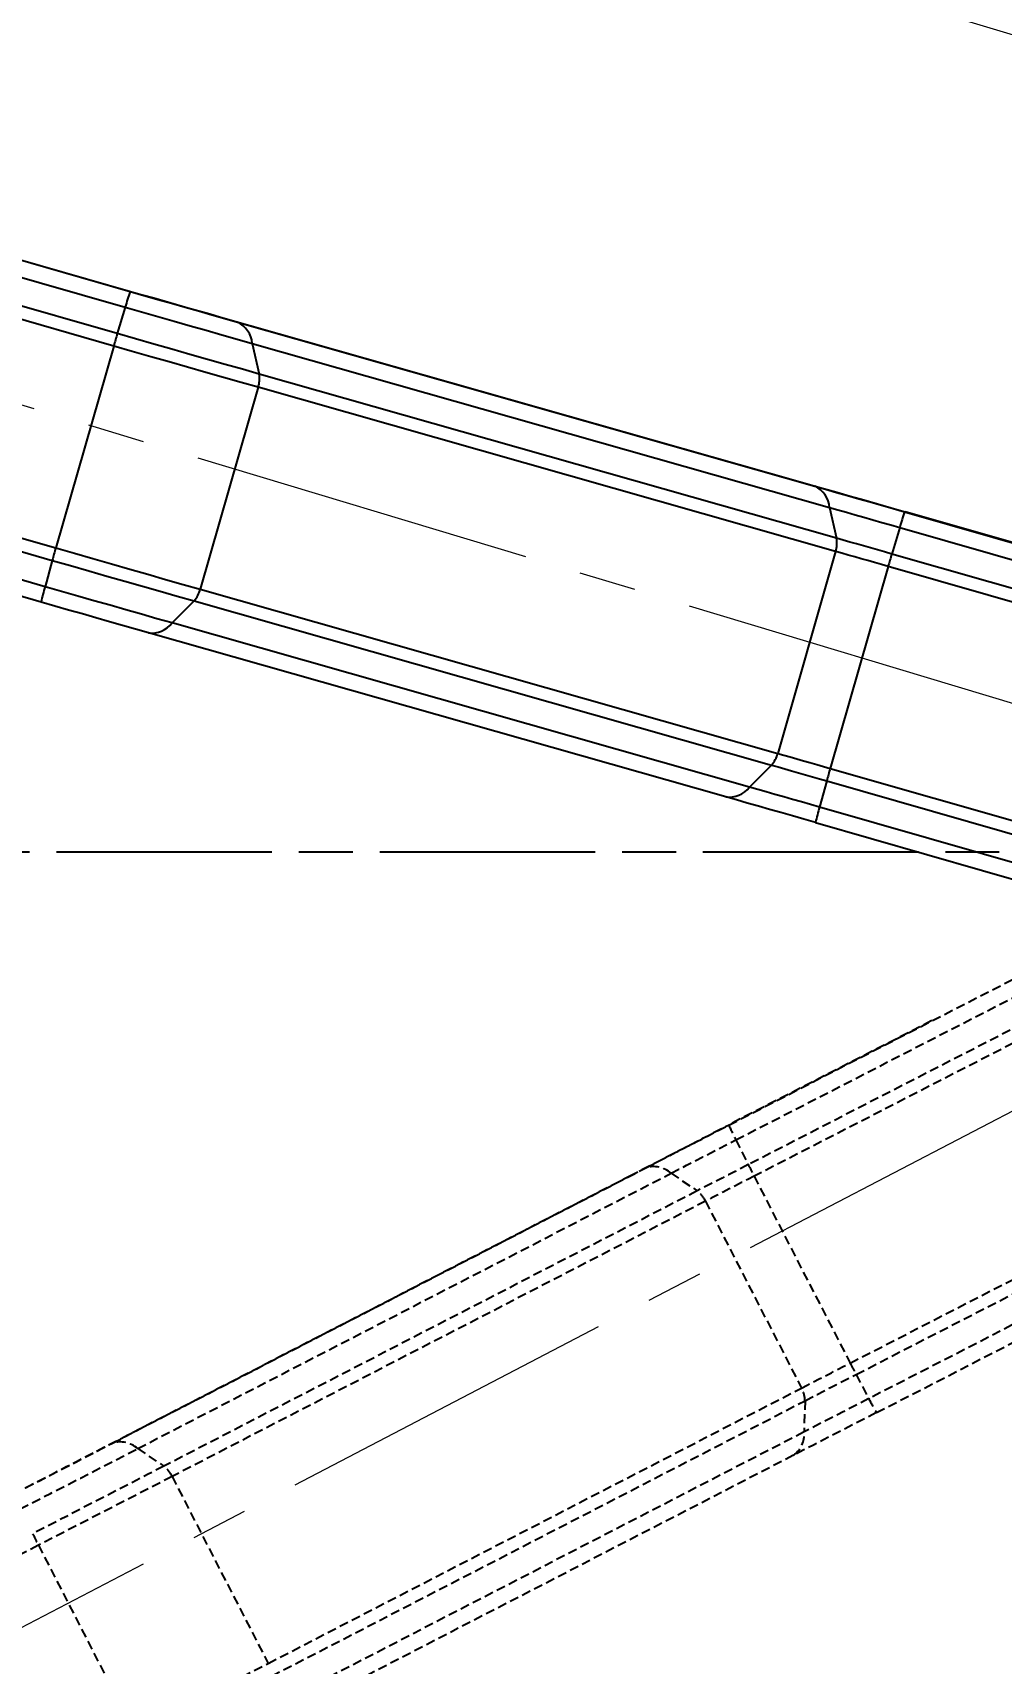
# Model space of a CAD drawing. Header units: millimetres. Extents: x 2404 to 4548, y 1024 to 2541.
# Drawn here: x 4256.3 to 4310.2, y 1477.7 to 1568.5 of the extents above; entities that cross this region are included whole.
import ezdxf

# ---------------------------------------------------------------- set-up
doc = ezdxf.new("R2010")
doc.units = ezdxf.units.MM
for name, pattern in [('AM_ISO08W050', [18, 12, -1.5, 3, -1.5]), ('CENTER2', [28.575, 19.05, -3.175, 3.175, -3.175]), ('DASHED', [0.75, 0.5, -0.25])]:
    doc.linetypes.add(name, pattern=pattern)
for name, color, linetype, lineweight in [('AM_5', 3, 'Continuous', 25), ('AM_7', 4, 'AM_ISO08W050', 25), ('单点划线', 1, 'CENTER2', 13), ('标注', 3, 'Continuous', 13)]:
    doc.layers.add(name, color=color, linetype=linetype, lineweight=lineweight)
doc.styles.add('SLDTEXTSTYLE1', font='txt.shx', dxfattribs={"width": 0.7, "bigfont": 'gbcbig.shx'})
doc.dimstyles.new('SLDDIMSTYLE12$0', dxfattribs={"dimtxt": 12, "dimasz": 10, "dimexe": 0, "dimexo": 0.0625, "dimgap": 0.875, "dimtad": 1, "dimdec": 1, "dimlfac": 1.8, "dimrnd": 1e-09, "dimzin": 12, "dimdsep": 46, "dimtxsty": 'SLDTEXTSTYLE1', "dimcen": 0.09, "dimdle": 8.16, "dimclrd": 3, "dimclre": 3, "dimadec": 0, "dimazin": 3, "dimtfac": 1, "dimtdec": 1, "dimtofl": 0, "dimtmove": 0, "dimatfit": 3, "dimfxl": 0, "dimfrac": 2, "dimtolj": 1, "dimlwd": 5, "dimlwe": 5, "dimarcsym": 0})
doc.dimstyles.new('SLDDIMSTYLE12$2', dxfattribs={"dimtxt": 12, "dimasz": 10, "dimexe": 0, "dimexo": 0.0625, "dimgap": 0.875, "dimtad": 1, "dimdec": 1, "dimlfac": 1.8, "dimrnd": 1e-09, "dimzin": 12, "dimdsep": 46, "dimtxsty": 'SLDTEXTSTYLE1', "dimcen": 0.09, "dimdle": 8.16, "dimclrd": 3, "dimclre": 3, "dimadec": 0, "dimazin": 3, "dimtfac": 1, "dimtdec": 1, "dimtofl": 0, "dimtmove": 0, "dimatfit": 3, "dimfxl": 0, "dimfrac": 2, "dimtolj": 1, "dimlwd": 5, "dimlwe": 5, "dimarcsym": 0})

# ---------------------------------------------------------------- blocks, each defined once
blk = doc.blocks.new('*D55')
at = {"layer": 'Defpoints', "color": 0, "transparency": 16777216}
for p in [(4095.07, 1596.15), (4096.206, 1531.29), (4338.485, 1522.837), (4338.485, 1522.837), (4113.194, 1405.417)]:
    blk.add_point(p, dxfattribs=at)
at = {"layer": '标注', "color": 3, "linetype": 'Continuous', "lineweight": 5, "transparency": 16777216}
blk.add_arc((4338.485, 1522.837), 242.426, 165.60197, 205.16456, dxfattribs=at)
at = {"layer": '标注', "color": 3, "transparency": 16777216}
for points in [[(4102.068, 1583.565), (4105.279, 1582.67), (4106.359, 1592.75)], [(4120.561, 1420.492), (4117.574, 1419.013), (4123.505, 1410.791)]]:
    blk.add_solid(points, dxfattribs=at)
at = {"layer": '标注', "color": 0, "transparency": 16777216, "insert": (4102.977, 1500.644), "char_height": 10, "attachment_point": 5, "rotation": 275.38327, "style": 'SLDTEXTSTYLE1'}
blk.add_mtext('\\A1;60%%D', dxfattribs=at)
blk = doc.blocks.new('*D65')
at = {"layer": 'AM_5', "color": 3, "linetype": 'Continuous', "lineweight": 5, "transparency": 16777216}
blk.add_arc((4338.379, 1522.868), 210.876, 165.95566, 177.2827, dxfattribs=at)
at = {"layer": 'AM_5', "color": 3, "transparency": 16777216}
for points in [[(4132.201, 1574.485), (4135.414, 1573.599), (4136.463, 1583.683)], [(4129.407, 1532.826), (4126.075, 1532.905), (4127.504, 1522.868)]]:
    blk.add_solid(points, dxfattribs=at)
at = {"layer": 'Defpoints', "color": 0, "transparency": 16777216}
for p in [(4095.07, 1596.15), (4131.502, 1563.735), (4115.51, 1522.868), (4338.485, 1522.837), (4341.633, 1522.868)]:
    blk.add_point(p, dxfattribs=at)
at = {"layer": 'AM_5', "color": 0, "transparency": 16777216, "insert": (4122.954, 1554.606), "char_height": 12, "attachment_point": 5, "rotation": 81.61918, "style": 'SLDTEXTSTYLE1'}
blk.add_mtext('\\A1;15%%D', dxfattribs=at)
blk = doc.blocks.new('*D49')
at = {"layer": 'AM_5', "color": 3, "linetype": 'Continuous', "lineweight": 5, "transparency": 16777216}
for p, q in [((4149.036, 1580.855), (4159.051, 1614.107)), ((4339.088, 1559.882), (4168.626, 1611.223))]:
    blk.add_line(p, q, dxfattribs=at)
at = {"layer": 'AM_5', "color": 3, "lineweight": 5, "transparency": 16777216}
blk.add_line((4338.384, 1522.871), (4348.663, 1556.999), dxfattribs=at)
at = {"layer": 'AM_5', "color": 3, "transparency": 16777216}
for points in [[(4169.107, 1612.819), (4168.146, 1609.627), (4159.051, 1614.107)], [(4339.568, 1561.478), (4338.607, 1558.287), (4348.663, 1556.999)]]:
    blk.add_solid(points, dxfattribs=at)
at = {"layer": 'Defpoints', "color": 0, "transparency": 16777216}
for p in [(4159.051, 1614.107), (4149.018, 1580.795), (4338.366, 1522.811)]:
    blk.add_point(p, dxfattribs=at)
at = {"layer": 'AM_5', "color": 0, "transparency": 16777216, "insert": (4254.018, 1592.684), "char_height": 12, "attachment_point": 5, "rotation": 343.23837, "style": 'SLDTEXTSTYLE1'}
blk.add_mtext('\\A1;225', dxfattribs=at)

msp = doc.modelspace()

# ---------------------------------------------------------------- linework, layer by layer
at = {"color": 7, "linetype": 'Continuous', "lineweight": 25}
for p, q in [((4155.533, 1569.077), (4257.599, 1539.808)), ((4155.338, 1568.386), (4257.404, 1539.117)), ((4257.003, 1537.65), (4154.332, 1567.093)), ((4256.781, 1536.791), (4154.11, 1566.234)), ((4253.268, 1556.524), (4261.742, 1554.094)), ((4253.291, 1556.529), (4261.766, 1554.099)), ((4252.993, 1555.653), (4261.467, 1553.223)), ((4261.026, 1551.748), (4252.376, 1554.228)), ((4260.824, 1551.055), (4252.174, 1553.535)), ((4261.467, 1553.223), (4261.026, 1551.748)), ((4266.764, 1552.671), (4298.912, 1543.53)), ((4267.715, 1552.388), (4299.863, 1543.246)), ((4260.824, 1551.055), (4257.599, 1539.808)), ((4268.537, 1551.203), (4268.924, 1549.492)), ((4268.537, 1551.203), (4300.685, 1542.062)), ((4301.072, 1540.35), (4268.924, 1549.492)), ((4268.868, 1548.757), (4265.644, 1537.51)), ((4301.016, 1539.615), (4268.868, 1548.757)), ((4300.685, 1542.062), (4301.072, 1540.35)), ((4304.861, 1541.818), (4323.896, 1536.36)), ((4317.095, 1538.322), (4304.884, 1541.824)), ((4304.586, 1540.948), (4304.144, 1539.472)), ((4304.586, 1540.948), (4324.755, 1535.164)), ((4301.016, 1539.615), (4297.792, 1528.368)), ((4325.87, 1533.242), (4304.144, 1539.472)), ((4257.404, 1539.117), (4257.003, 1537.65)), ((4303.942, 1538.78), (4300.717, 1527.533)), ((4320.969, 1533.897), (4303.942, 1538.78)), ((4265.302, 1536.861), (4264.072, 1535.631)), ((4265.302, 1536.861), (4297.451, 1527.719)), ((4265.644, 1537.51), (4297.792, 1528.368)), ((4294.902, 1525.943), (4262.754, 1535.085)), ((4296.22, 1526.489), (4264.072, 1535.631)), ((4297.451, 1527.719), (4296.22, 1526.489)), ((4300.522, 1526.842), (4300.121, 1525.375)), ((4300.522, 1526.842), (4322.249, 1520.611)), ((4300.717, 1527.533), (4317.744, 1522.65)), ((4320.29, 1519.591), (4300.121, 1525.375)), ((4299.899, 1524.516), (4318.946, 1519.054))]:
    msp.add_line(p, q, dxfattribs=at)
at = {"color": 7, "linetype": 'DASHED', "lineweight": 25}
for p, q in [((4295.07, 1507.666), (4312.686, 1516.711)), ((4295.465, 1506.842), (4312.942, 1515.816)), ((4313.401, 1514.321), (4296.153, 1505.464)), ((4306.383, 1513.488), (4295.084, 1507.686)), ((4312.237, 1512.912), (4296.479, 1504.821)), ((4295.465, 1506.842), (4296.153, 1505.464)), ((4260.751, 1489.954), (4290.449, 1505.287)), ((4262.161, 1489.653), (4291.859, 1504.986)), ((4291.859, 1504.986), (4293.312, 1504.002)), ((4259.863, 1489.51), (4289.561, 1504.842)), ((4296.479, 1504.821), (4301.824, 1494.413)), ((4293.312, 1504.002), (4263.614, 1488.669)), ((4293.774, 1503.428), (4264.076, 1488.095)), ((4293.774, 1503.428), (4299.119, 1493.021)), ((4302.155, 1493.776), (4320.624, 1503.259)), ((4301.824, 1494.413), (4317.581, 1502.504)), ((4321.531, 1502.016), (4302.866, 1492.432)), ((4303.292, 1491.654), (4320.919, 1500.704)), ((4302.155, 1493.776), (4302.866, 1492.432)), ((4269.421, 1477.688), (4299.119, 1493.021)), ((4269.617, 1476.981), (4299.315, 1492.313)), ((4299.315, 1492.313), (4299.259, 1490.575)), ((4299.259, 1490.575), (4269.561, 1475.242)), ((4262.161, 1489.653), (4263.614, 1488.669)), ((4298.672, 1489.275), (4268.973, 1473.942)), ((4264.076, 1488.095), (4269.421, 1477.688)), ((4256.638, 1484.266), (4248.633, 1480.156)), ((4256.638, 1484.266), (4261.982, 1473.858))]:
    msp.add_line(p, q, dxfattribs=at)
at = {"color": 7, "linetype": 'Continuous', "lineweight": 25, "flags": 128}
for points in [[(4261.742, 1554.094), (4262.511, 1553.873), (4263.278, 1553.654), (4264.041, 1553.435), (4264.797, 1553.219), (4265.545, 1553.006), (4266.282, 1552.796), (4267.006, 1552.589), (4267.715, 1552.388)], [(4261.766, 1554.099), (4262.409, 1553.914), (4263.051, 1553.731), (4263.689, 1553.548), (4264.322, 1553.367), (4264.948, 1553.189), (4265.565, 1553.013), (4266.171, 1552.84), (4266.764, 1552.671)], [(4261.467, 1553.223), (4262.377, 1552.962), (4263.285, 1552.702), (4264.188, 1552.444), (4265.084, 1552.188), (4265.969, 1551.935), (4266.841, 1551.686), (4267.698, 1551.442), (4268.537, 1551.203)], [(4268.924, 1549.492), (4267.987, 1549.758), (4267.029, 1550.031), (4266.055, 1550.309), (4265.066, 1550.591), (4264.065, 1550.877), (4263.056, 1551.166), (4262.042, 1551.456), (4261.026, 1551.748)], [(4268.868, 1548.757), (4267.914, 1549.029), (4266.938, 1549.306), (4265.946, 1549.59), (4264.938, 1549.877), (4263.919, 1550.168), (4262.892, 1550.462), (4261.859, 1550.758), (4260.824, 1551.055)], [(4298.912, 1543.53), (4299.621, 1543.328), (4300.345, 1543.122), (4301.082, 1542.911), (4301.829, 1542.698), (4302.586, 1542.482), (4303.349, 1542.264), (4304.116, 1542.044), (4304.884, 1541.824)], [(4299.863, 1543.246), (4300.456, 1543.077), (4301.062, 1542.905), (4301.679, 1542.729), (4302.304, 1542.55), (4302.937, 1542.369), (4303.576, 1542.187), (4304.217, 1542.003), (4304.861, 1541.818)], [(4300.685, 1542.062), (4301.148, 1541.93), (4301.621, 1541.795), (4302.102, 1541.658), (4302.591, 1541.519), (4303.085, 1541.377), (4303.583, 1541.235), (4304.084, 1541.091), (4304.586, 1540.948)], [(4304.144, 1539.472), (4303.748, 1539.586), (4303.354, 1539.699), (4302.962, 1539.811), (4302.573, 1539.922), (4302.188, 1540.032), (4301.809, 1540.14), (4301.437, 1540.246), (4301.072, 1540.35)], [(4257.599, 1539.808), (4258.634, 1539.511), (4259.667, 1539.215), (4260.695, 1538.922), (4261.714, 1538.63), (4262.721, 1538.343), (4263.714, 1538.06), (4264.689, 1537.782), (4265.644, 1537.51)], [(4303.942, 1538.78), (4303.565, 1538.888), (4303.19, 1538.995), (4302.816, 1539.102), (4302.445, 1539.208), (4302.079, 1539.312), (4301.718, 1539.415), (4301.364, 1539.516), (4301.016, 1539.615)], [(4257.404, 1539.117), (4258.421, 1538.825), (4259.435, 1538.535), (4260.444, 1538.246), (4261.444, 1537.96), (4262.433, 1537.678), (4263.408, 1537.4), (4264.365, 1537.127), (4265.302, 1536.861)], [(4264.072, 1535.631), (4263.233, 1535.87), (4262.376, 1536.114), (4261.504, 1536.363), (4260.619, 1536.615), (4259.723, 1536.871), (4258.82, 1537.13), (4257.913, 1537.39), (4257.003, 1537.65)], [(4262.754, 1535.085), (4262.045, 1535.287), (4261.321, 1535.493), (4260.584, 1535.703), (4259.836, 1535.917), (4259.08, 1536.133), (4258.317, 1536.351), (4257.55, 1536.571), (4256.781, 1536.791)], [(4297.451, 1527.719), (4297.815, 1527.615), (4298.187, 1527.509), (4298.566, 1527.401), (4298.951, 1527.291), (4299.34, 1527.18), (4299.732, 1527.068), (4300.127, 1526.955), (4300.522, 1526.842)], [(4297.792, 1528.368), (4298.139, 1528.27), (4298.494, 1528.169), (4298.854, 1528.066), (4299.221, 1527.961), (4299.591, 1527.855), (4299.965, 1527.748), (4300.341, 1527.641), (4300.717, 1527.533)], [(4299.9, 1524.516), (4299.256, 1524.7), (4298.615, 1524.884), (4297.976, 1525.067), (4297.343, 1525.247), (4296.718, 1525.426), (4296.101, 1525.602), (4295.495, 1525.774), (4294.902, 1525.943)], [(4300.121, 1525.375), (4299.619, 1525.519), (4299.118, 1525.663), (4298.62, 1525.805), (4298.126, 1525.946), (4297.637, 1526.086), (4297.156, 1526.223), (4296.683, 1526.358), (4296.22, 1526.489)]]:
    msp.add_lwpolyline(points, dxfattribs=at)
at = {"color": 7, "linetype": 'DASHED', "lineweight": 25, "flags": 128}
for points in [[(4289.561, 1504.842), (4290.216, 1505.18), (4290.885, 1505.526), (4291.566, 1505.877), (4292.258, 1506.233), (4292.957, 1506.593), (4293.663, 1506.956), (4294.372, 1507.32), (4295.084, 1507.686)], [(4290.449, 1505.287), (4290.997, 1505.569), (4291.557, 1505.858), (4292.127, 1506.152), (4292.705, 1506.45), (4293.291, 1506.751), (4293.881, 1507.055), (4294.475, 1507.36), (4295.07, 1507.666)], [(4291.859, 1504.986), (4292.286, 1505.206), (4292.723, 1505.432), (4293.168, 1505.661), (4293.62, 1505.894), (4294.077, 1506.129), (4294.537, 1506.366), (4295.001, 1506.604), (4295.465, 1506.842)], [(4296.153, 1505.464), (4295.787, 1505.276), (4295.422, 1505.089), (4295.059, 1504.902), (4294.699, 1504.717), (4294.344, 1504.534), (4293.993, 1504.353), (4293.649, 1504.176), (4293.312, 1504.002)], [(4296.479, 1504.821), (4296.131, 1504.642), (4295.783, 1504.463), (4295.438, 1504.286), (4295.095, 1504.109), (4294.757, 1503.935), (4294.423, 1503.763), (4294.095, 1503.594), (4293.774, 1503.428)], [(4299.119, 1493.021), (4299.44, 1493.186), (4299.768, 1493.355), (4300.101, 1493.527), (4300.44, 1493.701), (4300.783, 1493.878), (4301.128, 1494.056), (4301.476, 1494.234), (4301.824, 1494.413)], [(4299.315, 1492.313), (4299.652, 1492.487), (4299.996, 1492.665), (4300.346, 1492.845), (4300.702, 1493.028), (4301.061, 1493.214), (4301.424, 1493.4), (4301.789, 1493.588), (4302.155, 1493.776)], [(4302.866, 1492.432), (4302.401, 1492.193), (4301.938, 1491.955), (4301.477, 1491.718), (4301.02, 1491.483), (4300.569, 1491.25), (4300.124, 1491.021), (4299.687, 1490.796), (4299.259, 1490.575)], [(4303.293, 1491.654), (4302.697, 1491.348), (4302.104, 1491.043), (4301.513, 1490.739), (4300.928, 1490.438), (4300.349, 1490.14), (4299.779, 1489.846), (4299.22, 1489.558), (4298.672, 1489.275)], [(4255.228, 1487.111), (4255.94, 1487.476), (4256.649, 1487.841), (4257.355, 1488.204), (4258.054, 1488.564), (4258.746, 1488.92), (4259.427, 1489.271), (4260.096, 1489.616), (4260.751, 1489.954)], [(4255.242, 1487.131), (4255.837, 1487.436), (4256.431, 1487.742), (4257.021, 1488.045), (4257.607, 1488.346), (4258.185, 1488.644), (4258.755, 1488.938), (4259.315, 1489.227), (4259.863, 1489.51)], [(4255.624, 1486.287), (4256.466, 1486.72), (4257.306, 1487.152), (4258.141, 1487.581), (4258.969, 1488.007), (4259.787, 1488.429), (4260.594, 1488.844), (4261.385, 1489.253), (4262.161, 1489.653)], [(4263.614, 1488.669), (4262.748, 1488.222), (4261.863, 1487.766), (4260.962, 1487.302), (4260.048, 1486.831), (4259.123, 1486.355), (4258.19, 1485.875), (4257.252, 1485.393), (4256.311, 1484.909)], [(4264.076, 1488.095), (4263.194, 1487.64), (4262.293, 1487.175), (4261.375, 1486.703), (4260.444, 1486.223), (4259.502, 1485.738), (4258.552, 1485.249), (4257.596, 1484.758), (4256.638, 1484.266)], [(4261.982, 1473.858), (4262.941, 1474.35), (4263.896, 1474.842), (4264.847, 1475.33), (4265.789, 1475.815), (4266.72, 1476.295), (4267.638, 1476.768), (4268.539, 1477.233), (4269.421, 1477.688)]]:
    msp.add_lwpolyline(points, dxfattribs=at)
at = {"color": 7, "linetype": 'Continuous', "lineweight": 25}
for centre, radius, start, end in [((4274.009, 1549.743), 13.015, 160.47233, 164.49361), ((4267.088, 1551.075), 1.455, 5.07762, 64.46165), ((4325.377, 1532.609), 67.137, 163.43713, 164.05307), ((4267.364, 1549.241), 1.58, 342.17658, 9.14397), ((4299.236, 1541.933), 1.455, 5.07766, 64.46203), ((4317.127, 1537.468), 13.015, 160.47228, 164.49364), ((4299.512, 1540.099), 1.58, 342.17656, 9.14413), ((4321.161, 1521.519), 66.141, 163.94748, 164.56969), ((4368.495, 1520.334), 67.136, 163.43713, 164.05307), ((4268.267, 1534.293), 11.754, 163.40044, 167.7271), ((4264.131, 1537.891), 1.56, 318.69224, 345.8928), ((4262.945, 1536.488), 1.416, 262.23993, 322.75953), ((4296.279, 1528.749), 1.56, 318.69201, 345.89284), ((4364.279, 1509.244), 66.141, 163.94748, 164.5697), ((4295.093, 1527.346), 1.416, 262.23993, 322.75953), ((4311.385, 1522.017), 11.754, 163.40041, 167.72716)]:
    msp.add_arc(centre, radius, start, end, dxfattribs=at)
at = {"color": 7, "linetype": 'DASHED', "lineweight": 25}
for centre, radius, start, end in [((4306.991, 1512.887), 13.015, 203.65312, 207.67448), ((4290.89, 1503.9), 1.455, 48.2585, 107.64287), ((4356.173, 1535.544), 67.136, 206.61797, 207.23391), ((4292.347, 1502.752), 1.58, 25.3574, 52.32497), ((4360.689, 1524.572), 66.141, 207.12832, 207.75054), ((4297.756, 1492.262), 1.56, 1.87285, 29.07368), ((4313.377, 1497.691), 11.754, 206.58125, 210.908), ((4297.851, 1490.428), 1.416, 305.42077, 5.94037), ((4261.192, 1488.567), 1.455, 48.25846, 107.64249), ((4262.649, 1487.419), 1.58, 25.35742, 52.32481), ((4316.332, 1514.989), 67.137, 206.61798, 207.23391)]:
    msp.add_arc(centre, radius, start, end, dxfattribs=at)
at = {"layer": 'AM_7'}
msp.add_line((4341.633, 1522.868), (4115.51, 1522.868), dxfattribs=at)
at = {"layer": '单点划线'}
for q in [(4095.07, 1596.15), (4113.194, 1405.417)]:
    msp.add_line((4338.485, 1522.837), q, dxfattribs=at)

# ---------------------------------------------------------------- dimensions: what is measured, and where the dimension line sits
at = {"layer": 'AM_5'}
dim = msp.add_linear_dim(base=(4159.051, 1614.107), p1=(4338.366, 1522.811), p2=(4149.018, 1580.795), angle=163.23837, text='225', dimstyle='SLDDIMSTYLE12$0', override={"dimlfac": 1, "dimpost": ''}, dxfattribs=at)
dim.commit()
dim.dimension.update_dxf_attribs({"geometry": '*D49', "text_midpoint": (4252.035, 1586.101), "dimtype": 160})
dim = msp.add_angular_dim_2l(base=(4131.502, 1563.735), line1=((4338.485, 1522.837), (4095.07, 1596.15)), line2=((4341.633, 1522.868), (4115.51, 1522.868)), text='15%%D', dimstyle='SLDDIMSTYLE12$2', override={"dimlfac": 1}, dxfattribs=at)
dim.commit()
dim.dimension.update_dxf_attribs({"geometry": '*D65', "text_midpoint": (4122.954, 1554.606)})
at = {"layer": '标注'}
dim = msp.add_angular_dim_2l(base=(4096.206, 1531.29), line1=((4338.485, 1522.837), (4095.07, 1596.15)), line2=((4338.485, 1522.837), (4113.194, 1405.417)), text='60%%D', dimstyle='SLDDIMSTYLE12$2', override={"dimtxt": 10, "dimadec": 3, "dimtdec": 3, "dimtzin": 0}, dxfattribs=at)
dim.commit()
dim.dimension.update_dxf_attribs({"geometry": '*D55', "text_midpoint": (4102.977, 1500.644)})

doc.saveas('drawing.dxf')
